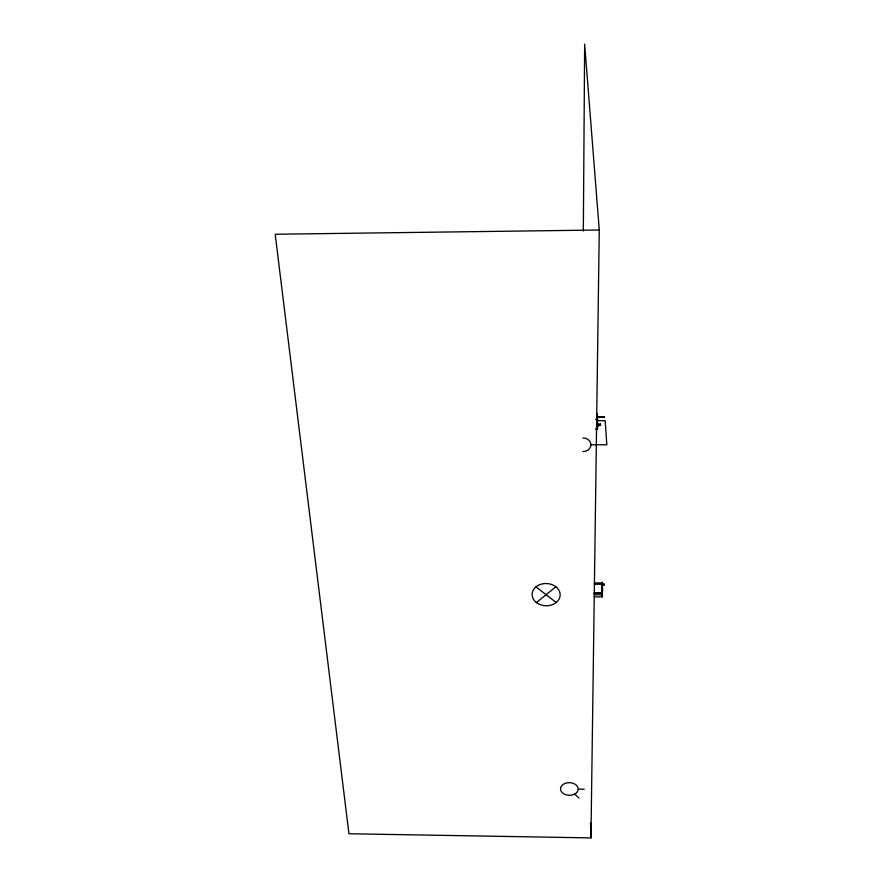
<?xml version="1.0" encoding="UTF-8"?>
<svg xmlns="http://www.w3.org/2000/svg" width="882" height="882" viewBox="0 0 882 882"><rect width="100%" height="100%" fill="white"/><g stroke="black" fill="none" stroke-linecap="round" stroke-linejoin="round"><path stroke-width="1.32" d="M602.119 585.097L602.241 595.107M602.197 584.082C602.263 579.22 602.428 588.757 602.208 585.064M583.344 230.985L584.645 44.1L599.264 230.015L590.951 837.9L348.941 833.755L275.195 234.248L599.264 230.015M594.248 596.816L602.362 596.86L602.252 582.021L602.097 584.292M603.839 585.108L603.817 584.005M597.004 417.01L597.048 417.925M597.323 417.429L597.379 413.801L597.566 429.17L595.383 429.181M598.084 425.51L600.477 425.069L600.41 424.044L598.04 424.055M597.004 417.517L604.468 417.12L596.938 416.635L596.86 417.373M603.817 585.317L603.828 583.873M602.45 584.292L594.303 584.259M602.516 593.101L594.402 593.068M602.45 587.423L602.505 591.216L602.417 589.551M536.443 602.571L555.903 586.762M604.468 417.12L596.971 416.745M595.504 419.479L597.698 419.468M598.095 425.08L600.477 425.069M596.971 426.271L598.15 426.271L598.106 425.466L598.15 426.271M582.859 451.617A8.004 6.802 -1.6 0 0 590.918 444.793L606.805 444.782L605.206 420.747L597.522 420.615M594.248 582.958L602.373 582.991M593.773 593.266L602.505 593.31M594.38 594.788L602.527 594.832M578.217 789.114L584.259 789.203M535.98 586.85L556.211 602.505M574.689 794.032L578.956 798.089M602.362 596.86L602.329 592.649L602.384 596.43L602.296 594.766M602.472 587.423L602.538 589.088M604.402 416.679L604.457 417.484M603.806 584.865L603.839 584.722M600.41 424.044L600.466 425.499M603.828 584.082L603.795 584.711M590.488 822.807L590.951 837.9M582.958 438.001A8.004 6.802 -1.6 0 1 590.918 444.793M602.075 588.812C602.13 595.328 602.296 585.703 602.075 588.812M575.604 793.546L573.763 794.517A8.853 6.328 1.6 0 1 560.544 789.368A8.853 6.328 1.6 0 1 572.418 783.073A8.853 6.328 1.6 0 1 575.604 793.546M536.344 602.505A14.035 11.124 1.8 0 0 559.739 597.533A14.035 11.124 1.8 0 0 542.32 583.895A14.035 11.124 1.8 0 0 536.344 602.505"/></g></svg>
